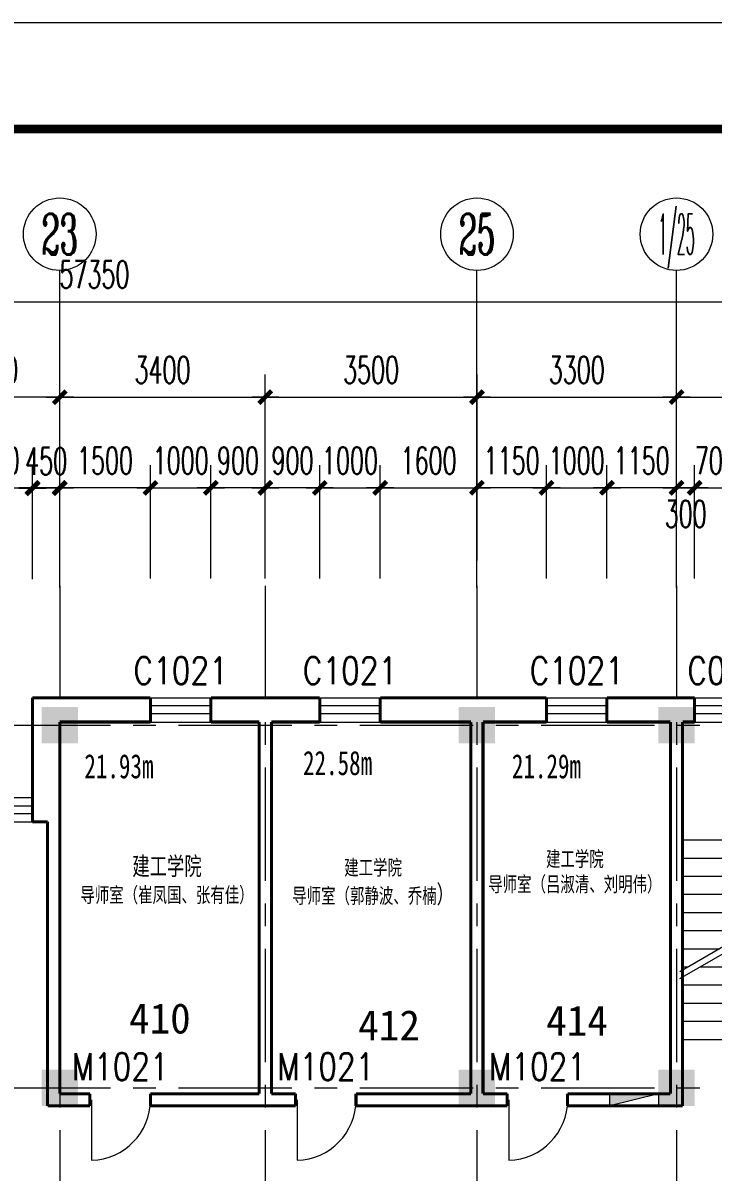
# Model space of a CAD drawing. Extents: x 2719331 to 3465925, y -270324 to -167476.
# Drawn here: x 3243504 to 3254915, y -187111 to -168105 of the extents above; entities that cross this region are included whole.
import ezdxf
from ezdxf.enums import TextEntityAlignment as Align

# ---------------------------------------------------------------- set-up
doc = ezdxf.new("R2010")
doc.units = 0
doc.header["$LTSCALE"] = 1500
doc.header["$MEASUREMENT"] = 0
doc.linetypes.add('CENTER', pattern=[2, 1.25, -0.25, 0.25, -0.25])
doc.layers.get('0').update_dxf_attribs({"linetype": 'CONTINUOUS', "lineweight": 0})
doc.layers.get('DEFPOINTS').update_dxf_attribs({"linetype": 'CONTINUOUS', "lineweight": 5})
for name, color, linetype, lineweight in [('AXIS', 7, 'CONTINUOUS', 5), ('AXIS_TEXT', 7, 'CONTINUOUS', 5), ('COLUMN', 7, 'CONTINUOUS', 5), ('DOTE', 7, 'CENTER', 5), ('PUB_DIM', 250, 'CONTINUOUS', 5), ('STAIR', 7, 'CONTINUOUS', 5), ('U型玻璃', 7, 'CONTINUOUS', 5), ('WALL', 7, 'CONTINUOUS', 5), ('WINDOW', 7, 'CONTINUOUS', 5), ('WINDOW_TEXT', 7, 'CONTINUOUS', 5), ('我的', 7, 'CONTINUOUS', 5), ('消火栓', 7, 'CONTINUOUS', 5)]:
    doc.layers.add(name, color=color, linetype=linetype, lineweight=lineweight)
doc.layers.add('中文', color=4, linetype='CONTINUOUS')
doc.layers.add('地面', color=250, linetype='CONTINUOUS')
doc.styles.add('_SIMPLEX', font='SIMPLEX.shx', dxfattribs={"width": 0.6})
doc.styles.add('COMPLEX', font='COMPLEX')
doc.styles.add('DIM_FONT', font='romans.shx', dxfattribs={"width": 0.6})
doc.styles.add('HZ4', font='SimSun.ttf', dxfattribs={"width": 0.7, "height": 700})
doc.styles.add('SIMPLEX', font='SIMPLEX.SHX', dxfattribs={"width": 0.6})
doc.styles.get("Standard").update_dxf_attribs({"font": 'SIMHEI.TTF', "height": 1.2})
doc.dimstyles.new('DIMN150', dxfattribs={"dimscale": 1.5, "dimtxt": 300, "dimasz": 1, "dimexe": 250, "dimexo": 300, "dimgap": 150, "dimtad": 1, "dimdec": 0, "dimdsep": 46, "dimtxsty": 'DIM_FONT', "dimblk": '_DIMX', "dimcen": 2.5, "dimdle": 0.3, "dimclrd": 7, "dimclre": 256, "dimclrt": 256, "dimadec": 0, "dimazin": 0, "dimtfac": 1, "dimtdec": 0, "dimtix": 1, "dimtmove": 2, "dimatfit": 3, "dimldrblk": '_DIMX', "dimfxl": 1, "dimtvp": 1, "dimtolj": 1, "dimtzin": 0, "dimlwd": -1, "dimlwe": -1, "dimarcsym": 0})

# ---------------------------------------------------------------- blocks, each defined once
blk = doc.blocks.new('_FZH')
blk.add_solid([(0.5, -0.5), (-0.5, -0.5), (0.5, 0.5), (-0.5, 0.5)])
blk = doc.blocks.new('_ARROW')
blk.add_solid([(0, 0), (-1, 0.1), (-1, -0.1)])
blk = doc.blocks.new('A$C439E1623')
at = {"layer": 'PUB_DIM'}
for points in [[(818, 2892), (818, 5002), (2689, 5002), (2689, 13)], [(818, 1992), (818, 0)]]:
    blk.add_lwpolyline(points, dxfattribs=at)
at = {"layer": 'STAIR'}
for p, q in [((1893, 4192), (1593, 4192)), ((1593, 4192), (1593, 2834)), ((1893, 692), (1893, 4192)), ((43, 4092), (1593, 4092)), ((43, 4092), (43, 1939)), ((1653, 4132), (1653, 2868)), ((1833, 4132), (1653, 4132)), ((1833, 4092), (1653, 4092)), ((1693, 4092), (1693, 2892)), ((1793, 792), (1793, 4092)), ((1833, 752), (1833, 4132)), ((3443, 4092), (1893, 4092)), ((3443, 792), (3443, 4092)), ((43, 3792), (1593, 3792)), ((1653, 3792), (1693, 3792)), ((1833, 3792), (1793, 3792)), ((3443, 3792), (1893, 3792)), ((43, 3492), (1593, 3492)), ((1653, 3492), (1693, 3492)), ((1833, 3492), (1793, 3492)), ((3443, 3492), (1893, 3492)), ((43, 3192), (1593, 3192)), ((1653, 3192), (1693, 3192)), ((1833, 3192), (1793, 3192)), ((3443, 3192), (1893, 3192)), ((43, 2892), (1593, 2892)), ((933, 2453), (1737, 2917)), ((1653, 2892), (1693, 2892)), ((1833, 2892), (1793, 2892)), ((3443, 2892), (1893, 2892)), ((959, 2352), (1737, 2801)), ((1593, 2718), (1593, 692)), ((1653, 2753), (1653, 752)), ((1693, 2776), (1693, 792)), ((43, 2592), (1174, 2592)), ((853, 2291), (807, 2472)), ((807, 2472), (980, 2272)), ((1374, 2592), (1593, 2592)), ((1653, 2592), (1693, 2592)), ((1833, 2592), (1793, 2592)), ((3443, 2592), (1893, 2592)), ((0, 1914), (827, 2392)), ((0, 1798), (853, 2291)), ((43, 2292), (654, 2292)), ((853, 2292), (1593, 2292)), ((980, 2272), (933, 2453)), ((1653, 2292), (1693, 2292)), ((1833, 2292), (1793, 2292)), ((3443, 2292), (1893, 2292)), ((43, 1992), (134, 1992)), ((334, 1992), (1593, 1992)), ((1653, 1992), (1693, 1992)), ((1833, 1992), (1793, 1992)), ((3443, 1992), (1893, 1992)), ((43, 1823), (43, 792)), ((43, 1692), (1593, 1692)), ((1653, 1692), (1693, 1692)), ((1833, 1692), (1793, 1692)), ((3443, 1692), (1893, 1692)), ((43, 1392), (1593, 1392)), ((1653, 1392), (1693, 1392)), ((1833, 1392), (1793, 1392)), ((3443, 1392), (1893, 1392)), ((43, 1092), (1593, 1092)), ((1653, 1092), (1693, 1092)), ((1833, 1092), (1793, 1092)), ((3443, 1092), (1893, 1092)), ((43, 792), (1593, 792)), ((1653, 792), (1833, 792)), ((3443, 792), (1893, 792)), ((1593, 692), (1893, 692)), ((1653, 752), (1833, 752))]:
    blk.add_line(p, q, dxfattribs=at)
at = {"layer": 'PUB_DIM', "xscale": 600, "yscale": 600, "zscale": 600}
for p, rotation in [((818, 2892), 270), ((818, 1992), 90)]:
    blk.add_blockref('_ARROW', p, dxfattribs=dict(at, rotation=rotation))
blk = doc.blocks.new('M_A2ZXL')
blk.add_line((-0.472, 0), (-0.472, -1))
blk.add_arc((-0.5, 0), 1, 271.6231, 0)
blk = doc.blocks.new('A$C68C06AB7')
at = {"layer": '消火栓'}
blk.add_hatch(color=256, dxfattribs=at).paths.add_polyline_path([(800, 200), (0, 200), (800, 0)])
blk.add_line((0, 200), (800, 0), dxfattribs=at)
blk.add_lwpolyline([(0, 200), (0, 0), (800, 0), (800, 200)], close=True, dxfattribs=at)
blk = doc.blocks.new('_WBLK')
for p, q in [((-0.5, 0.5), (0.5, 0.5)), ((0.5, 0.167), (-0.5, 0.167)), ((0.5, -0.167), (-0.5, -0.167)), ((-0.5, -0.5), (0.5, -0.5))]:
    blk.add_line(p, q)
at = {"layer": 'WINDOW_TEXT', "style": 'SIMPLEX', "flags": 9}
blk.add_attdef('A', text='', height=1, dxfattribs=at).set_placement((0, 1.5), align=Align.MIDDLE)
blk = doc.blocks.new('_AXISO')
blk.add_circle((0, 0), 0.5)
at = {"layer": 'AXIS_TEXT', "style": 'COMPLEX', "width": 1.041667}
blk.add_attdef('A', text='', height=0.56, dxfattribs=at).set_placement((-0.25, -0.28), (0.25, -0.28), align=Align.FIT)
blk = doc.blocks.new('_DIMX')
blk.add_line((-150, 0), (150, 0))
at = {"const_width": 50}
blk.add_lwpolyline([(-70, -70), (70, 70)], dxfattribs=at)
blk = doc.blocks.new('*D1378')
at = {"layer": 'DEFPOINTS', "color": 0, "lineweight": 25}
for p in [(3247511, -174294), (3244112, -177444), (3247511, -177444)]:
    blk.add_point(p, dxfattribs=at)
at = {"layer": '我的'}
for p, q in [((3244112, -176994), (3244112, -173919)), ((3247511, -176994), (3247511, -173919))]:
    blk.add_line(p, q, dxfattribs=at)
at = {"layer": '我的', "color": 7}
blk.add_line((3244113, -174294), (3247510, -174294), dxfattribs=at)
at = {"layer": '我的', "color": 7, "xscale": 1.5, "yscale": 1.5, "zscale": 1.5, "rotation": 180}
blk.add_blockref('_DIMX', (3244112, -174294), dxfattribs=at)
at = {"layer": '我的', "color": 7, "xscale": 1.5, "yscale": 1.5, "zscale": 1.5}
blk.add_blockref('_DIMX', (3247511, -174294), dxfattribs=at)
at = {"layer": '我的', "lineweight": 0, "insert": (3245811, -173844), "char_height": 450, "attachment_point": 5, "style": 'DIM_FONT'}
blk.add_mtext('\\A1;3400', dxfattribs=at)
blk = doc.blocks.new('*D1379')
at = {"layer": 'DEFPOINTS', "color": 0, "lineweight": 25}
for p in [(3254312, -174294), (3251012, -177444), (3254312, -177444)]:
    blk.add_point(p, dxfattribs=at)
at = {"layer": '我的'}
for p, q in [((3251012, -176994), (3251012, -173919)), ((3254312, -176994), (3254312, -173919))]:
    blk.add_line(p, q, dxfattribs=at)
at = {"layer": '我的', "color": 7}
blk.add_line((3251013, -174294), (3254310, -174294), dxfattribs=at)
at = {"layer": '我的', "color": 7, "xscale": 1.5, "yscale": 1.5, "zscale": 1.5, "rotation": 180}
blk.add_blockref('_DIMX', (3251012, -174294), dxfattribs=at)
at = {"layer": '我的', "color": 7, "xscale": 1.5, "yscale": 1.5, "zscale": 1.5}
blk.add_blockref('_DIMX', (3254312, -174294), dxfattribs=at)
at = {"layer": '我的', "lineweight": 0, "insert": (3252662, -173844), "char_height": 450, "attachment_point": 5, "style": 'DIM_FONT'}
blk.add_mtext('\\A1;3300', dxfattribs=at)
blk = doc.blocks.new('*D1382')
at = {"layer": 'DEFPOINTS', "color": 0, "lineweight": 25}
for p in [(3257912, -174294), (3254312, -177444), (3257912, -177444)]:
    blk.add_point(p, dxfattribs=at)
at = {"layer": '我的'}
for p, q in [((3254312, -176994), (3254312, -173919)), ((3257912, -176994), (3257912, -173919))]:
    blk.add_line(p, q, dxfattribs=at)
at = {"layer": '我的', "color": 7}
blk.add_line((3254313, -174294), (3257910, -174294), dxfattribs=at)
at = {"layer": '我的', "color": 7, "xscale": 1.5, "yscale": 1.5, "zscale": 1.5, "rotation": 180}
blk.add_blockref('_DIMX', (3254312, -174294), dxfattribs=at)
at = {"layer": '我的', "color": 7, "xscale": 1.5, "yscale": 1.5, "zscale": 1.5}
blk.add_blockref('_DIMX', (3257912, -174294), dxfattribs=at)
at = {"layer": '我的', "lineweight": 0, "insert": (3256112, -173844), "char_height": 450, "attachment_point": 5, "style": 'DIM_FONT'}
blk.add_mtext('\\A1;3600', dxfattribs=at)
blk = doc.blocks.new('*D1385')
at = {"layer": 'DEFPOINTS', "color": 0, "lineweight": 25}
for p in [(3273362, -172715), (3273362, -177060), (3216011, -177285)]:
    blk.add_point(p, dxfattribs=at)
at = {"layer": '我的'}
for p, q in [((3216011, -176835), (3216011, -172340)), ((3273362, -176610), (3273362, -172340))]:
    blk.add_line(p, q, dxfattribs=at)
at = {"layer": '我的', "color": 7}
blk.add_line((3216013, -172715), (3273360, -172715), dxfattribs=at)
at = {"layer": '我的', "color": 7, "xscale": 1.5, "yscale": 1.5, "zscale": 1.5, "rotation": 180}
blk.add_blockref('_DIMX', (3216011, -172715), dxfattribs=at)
at = {"layer": '我的', "color": 7, "xscale": 1.5, "yscale": 1.5, "zscale": 1.5}
blk.add_blockref('_DIMX', (3273362, -172715), dxfattribs=at)
at = {"layer": '我的', "lineweight": 0, "insert": (3244686, -172265), "char_height": 450, "attachment_point": 5, "style": 'DIM_FONT'}
blk.add_mtext('\\A1;57350', dxfattribs=at)
blk = doc.blocks.new('*D1390')
at = {"layer": 'DEFPOINTS', "color": 0, "lineweight": 25}
for p in [(3246611, -175794), (3245611, -177744), (3246611, -177744)]:
    blk.add_point(p, dxfattribs=at)
at = {"layer": '我的'}
for p, q in [((3245611, -177294), (3245611, -175419)), ((3246611, -177294), (3246611, -175419))]:
    blk.add_line(p, q, dxfattribs=at)
at = {"layer": '我的', "color": 7}
for p, q in [((3245610, -175794), (3245608, -175794)), ((3245611, -175794), (3246611, -175794)), ((3246613, -175794), (3246614, -175794))]:
    blk.add_line(p, q, dxfattribs=at)
at = {"layer": '我的', "color": 7, "xscale": 1.5, "yscale": 1.5, "zscale": 1.5}
blk.add_blockref('_DIMX', (3245611, -175794), dxfattribs=at)
at = {"layer": '我的', "color": 7, "xscale": 1.5, "yscale": 1.5, "zscale": 1.5, "rotation": 180}
blk.add_blockref('_DIMX', (3246611, -175794), dxfattribs=at)
at = {"layer": '我的', "lineweight": 0, "insert": (3246111, -175344), "char_height": 450, "attachment_point": 5, "style": 'DIM_FONT'}
blk.add_mtext('\\A1;1000', dxfattribs=at)
blk = doc.blocks.new('*D1391')
at = {"layer": 'DEFPOINTS', "color": 0, "lineweight": 25}
for p in [(3249411, -175794), (3248411, -177744), (3249411, -177744)]:
    blk.add_point(p, dxfattribs=at)
at = {"layer": '我的'}
for p, q in [((3248411, -177294), (3248411, -175419)), ((3249411, -177294), (3249411, -175419))]:
    blk.add_line(p, q, dxfattribs=at)
at = {"layer": '我的', "color": 7}
for p, q in [((3248410, -175794), (3248408, -175794)), ((3248411, -175794), (3249411, -175794)), ((3249413, -175794), (3249414, -175794))]:
    blk.add_line(p, q, dxfattribs=at)
at = {"layer": '我的', "color": 7, "xscale": 1.5, "yscale": 1.5, "zscale": 1.5}
blk.add_blockref('_DIMX', (3248411, -175794), dxfattribs=at)
at = {"layer": '我的', "color": 7, "xscale": 1.5, "yscale": 1.5, "zscale": 1.5, "rotation": 180}
blk.add_blockref('_DIMX', (3249411, -175794), dxfattribs=at)
at = {"layer": '我的', "lineweight": 0, "insert": (3248911, -175344), "char_height": 450, "attachment_point": 5, "style": 'DIM_FONT'}
blk.add_mtext('\\A1;1000', dxfattribs=at)
blk = doc.blocks.new('*D1392')
at = {"layer": 'DEFPOINTS', "color": 0, "lineweight": 25}
for p in [(3251011, -175794), (3249411, -177744), (3251011, -177744)]:
    blk.add_point(p, dxfattribs=at)
at = {"layer": '我的'}
for p, q in [((3249411, -177294), (3249411, -175419)), ((3251011, -177294), (3251011, -175419))]:
    blk.add_line(p, q, dxfattribs=at)
at = {"layer": '我的', "color": 7}
blk.add_line((3249413, -175794), (3251010, -175794), dxfattribs=at)
at = {"layer": '我的', "color": 7, "xscale": 1.5, "yscale": 1.5, "zscale": 1.5, "rotation": 180}
blk.add_blockref('_DIMX', (3249411, -175794), dxfattribs=at)
at = {"layer": '我的', "color": 7, "xscale": 1.5, "yscale": 1.5, "zscale": 1.5}
blk.add_blockref('_DIMX', (3251011, -175794), dxfattribs=at)
at = {"layer": '我的', "lineweight": 0, "insert": (3250211, -175344), "char_height": 450, "attachment_point": 5, "style": 'DIM_FONT'}
blk.add_mtext('\\A1;1600', dxfattribs=at)
blk = doc.blocks.new('*D1393')
at = {"layer": 'DEFPOINTS', "color": 0, "lineweight": 25}
for p in [(3253161, -175794), (3252161, -177744), (3253161, -177744)]:
    blk.add_point(p, dxfattribs=at)
at = {"layer": '我的'}
for p, q in [((3252161, -177294), (3252161, -175419)), ((3253161, -177294), (3253161, -175419))]:
    blk.add_line(p, q, dxfattribs=at)
at = {"layer": '我的', "color": 7}
for p, q in [((3252160, -175794), (3252158, -175794)), ((3252161, -175794), (3253161, -175794)), ((3253163, -175794), (3253164, -175794))]:
    blk.add_line(p, q, dxfattribs=at)
at = {"layer": '我的', "color": 7, "xscale": 1.5, "yscale": 1.5, "zscale": 1.5}
blk.add_blockref('_DIMX', (3252161, -175794), dxfattribs=at)
at = {"layer": '我的', "color": 7, "xscale": 1.5, "yscale": 1.5, "zscale": 1.5, "rotation": 180}
blk.add_blockref('_DIMX', (3253161, -175794), dxfattribs=at)
at = {"layer": '我的', "lineweight": 0, "insert": (3252661, -175344), "char_height": 450, "attachment_point": 5, "style": 'DIM_FONT'}
blk.add_mtext('\\A1;1000', dxfattribs=at)
blk = doc.blocks.new('*D1394')
at = {"layer": 'DEFPOINTS', "color": 0, "lineweight": 25}
for p in [(3255311, -175794), (3254611, -177744), (3255311, -177744)]:
    blk.add_point(p, dxfattribs=at)
at = {"layer": '我的'}
for p, q in [((3254611, -177294), (3254611, -175419)), ((3255311, -177294), (3255311, -175419))]:
    blk.add_line(p, q, dxfattribs=at)
at = {"layer": '我的', "color": 7}
for p, q in [((3254610, -175794), (3254608, -175794)), ((3254611, -175794), (3255311, -175794)), ((3255313, -175794), (3255314, -175794))]:
    blk.add_line(p, q, dxfattribs=at)
at = {"layer": '我的', "color": 7, "xscale": 1.5, "yscale": 1.5, "zscale": 1.5}
blk.add_blockref('_DIMX', (3254611, -175794), dxfattribs=at)
at = {"layer": '我的', "color": 7, "xscale": 1.5, "yscale": 1.5, "zscale": 1.5, "rotation": 180}
blk.add_blockref('_DIMX', (3255311, -175794), dxfattribs=at)
at = {"layer": '我的', "lineweight": 0, "insert": (3254961, -175344), "char_height": 450, "attachment_point": 5, "style": 'DIM_FONT'}
blk.add_mtext('\\A1;700', dxfattribs=at)
blk = doc.blocks.new('*D1418')
at = {"layer": 'DEFPOINTS', "color": 0, "lineweight": 25}
for p in [(3244111, -175794), (3244111, -177744), (3245611, -177744)]:
    blk.add_point(p, dxfattribs=at)
at = {"layer": '我的'}
for p, q in [((3244111, -177294), (3244111, -175419)), ((3245611, -177294), (3245611, -175419))]:
    blk.add_line(p, q, dxfattribs=at)
at = {"layer": '我的', "color": 7}
blk.add_line((3245610, -175794), (3244113, -175794), dxfattribs=at)
at = {"layer": '我的', "color": 7, "xscale": 1.5, "yscale": 1.5, "zscale": 1.5, "rotation": 180}
blk.add_blockref('_DIMX', (3244111, -175794), dxfattribs=at)
at = {"layer": '我的', "color": 7, "xscale": 1.5, "yscale": 1.5, "zscale": 1.5}
blk.add_blockref('_DIMX', (3245611, -175794), dxfattribs=at)
at = {"layer": '我的', "lineweight": 0, "insert": (3244861, -175344), "char_height": 450, "attachment_point": 5, "style": 'DIM_FONT'}
blk.add_mtext('\\A1;1500', dxfattribs=at)
blk = doc.blocks.new('*D1419')
at = {"layer": 'DEFPOINTS', "color": 0, "lineweight": 25}
for p in [(3251011, -175794), (3251011, -177744), (3252161, -177744)]:
    blk.add_point(p, dxfattribs=at)
at = {"layer": '我的'}
for p, q in [((3251011, -177294), (3251011, -175419)), ((3252161, -177294), (3252161, -175419))]:
    blk.add_line(p, q, dxfattribs=at)
at = {"layer": '我的', "color": 7}
for p, q in [((3251010, -175794), (3251008, -175794)), ((3252161, -175794), (3251011, -175794)), ((3252163, -175794), (3252164, -175794))]:
    blk.add_line(p, q, dxfattribs=at)
at = {"layer": '我的', "color": 7, "xscale": 1.5, "yscale": 1.5, "zscale": 1.5}
blk.add_blockref('_DIMX', (3251011, -175794), dxfattribs=at)
at = {"layer": '我的', "color": 7, "xscale": 1.5, "yscale": 1.5, "zscale": 1.5, "rotation": 180}
blk.add_blockref('_DIMX', (3252161, -175794), dxfattribs=at)
at = {"layer": '我的', "lineweight": 0, "insert": (3251586, -175344), "char_height": 450, "attachment_point": 5, "style": 'DIM_FONT'}
blk.add_mtext('\\A1;1150', dxfattribs=at)
blk = doc.blocks.new('*D1420')
at = {"layer": 'DEFPOINTS', "color": 0, "lineweight": 25}
for p in [(3253161, -175794), (3253161, -177744), (3254311, -177744)]:
    blk.add_point(p, dxfattribs=at)
at = {"layer": '我的'}
for p, q in [((3253161, -177294), (3253161, -175419)), ((3254311, -177294), (3254311, -175419))]:
    blk.add_line(p, q, dxfattribs=at)
at = {"layer": '我的', "color": 7}
for p, q in [((3253160, -175794), (3253158, -175794)), ((3254311, -175794), (3253161, -175794)), ((3254313, -175794), (3254314, -175794))]:
    blk.add_line(p, q, dxfattribs=at)
at = {"layer": '我的', "color": 7, "xscale": 1.5, "yscale": 1.5, "zscale": 1.5}
blk.add_blockref('_DIMX', (3253161, -175794), dxfattribs=at)
at = {"layer": '我的', "color": 7, "xscale": 1.5, "yscale": 1.5, "zscale": 1.5, "rotation": 180}
blk.add_blockref('_DIMX', (3254311, -175794), dxfattribs=at)
at = {"layer": '我的', "lineweight": 0, "insert": (3253736, -175344), "char_height": 450, "attachment_point": 5, "style": 'DIM_FONT'}
blk.add_mtext('\\A1;1150', dxfattribs=at)
blk = doc.blocks.new('*D1425')
at = {"layer": 'DEFPOINTS', "color": 0, "lineweight": 25}
for p in [(3241811, -174294), (3241811, -177444), (3244112, -177444)]:
    blk.add_point(p, dxfattribs=at)
at = {"layer": '我的'}
for p, q in [((3241811, -176994), (3241811, -173919)), ((3244112, -176994), (3244112, -173919))]:
    blk.add_line(p, q, dxfattribs=at)
at = {"layer": '我的', "color": 7}
blk.add_line((3244110, -174294), (3241813, -174294), dxfattribs=at)
at = {"layer": '我的', "color": 7, "xscale": 1.5, "yscale": 1.5, "zscale": 1.5, "rotation": 180}
blk.add_blockref('_DIMX', (3241811, -174294), dxfattribs=at)
at = {"layer": '我的', "color": 7, "xscale": 1.5, "yscale": 1.5, "zscale": 1.5}
blk.add_blockref('_DIMX', (3244112, -174294), dxfattribs=at)
at = {"layer": '我的', "lineweight": 0, "insert": (3242961, -173844), "char_height": 450, "attachment_point": 5, "style": 'DIM_FONT'}
blk.add_mtext('\\A1;2300', dxfattribs=at)
blk = doc.blocks.new('*D1471')
at = {"layer": 'DEFPOINTS', "color": 0, "lineweight": 25}
for p in [(3254311, -175794), (3254311, -177744), (3254611, -177744)]:
    blk.add_point(p, dxfattribs=at)
at = {"layer": '我的'}
for p, q in [((3254311, -177294), (3254311, -175419)), ((3254611, -177294), (3254611, -175419))]:
    blk.add_line(p, q, dxfattribs=at)
at = {"layer": '我的', "color": 7}
for p, q in [((3254310, -175794), (3254308, -175794)), ((3254611, -175794), (3254311, -175794)), ((3254613, -175794), (3254614, -175794))]:
    blk.add_line(p, q, dxfattribs=at)
at = {"layer": '我的', "color": 7, "xscale": 1.5, "yscale": 1.5, "zscale": 1.5}
blk.add_blockref('_DIMX', (3254311, -175794), dxfattribs=at)
at = {"layer": '我的', "color": 7, "xscale": 1.5, "yscale": 1.5, "zscale": 1.5, "rotation": 180}
blk.add_blockref('_DIMX', (3254611, -175794), dxfattribs=at)
at = {"layer": '我的', "lineweight": 0, "insert": (3254461, -176226), "char_height": 450, "attachment_point": 5, "style": 'DIM_FONT'}
blk.add_mtext('\\A1;300', dxfattribs=at)
blk = doc.blocks.new('*D1207')
at = {"layer": 'DEFPOINTS', "color": 0, "lineweight": 25}
for p in [(3243662, -175794), (3242312, -177744), (3243662, -177752)]:
    blk.add_point(p, dxfattribs=at)
at = {"layer": '我的'}
for p, q in [((3242312, -177294), (3242312, -175419)), ((3243662, -177302), (3243662, -175419))]:
    blk.add_line(p, q, dxfattribs=at)
at = {"layer": '我的', "color": 7}
for p, q in [((3242310, -175794), (3242309, -175794)), ((3242312, -175794), (3243662, -175794)), ((3243663, -175794), (3243665, -175794))]:
    blk.add_line(p, q, dxfattribs=at)
at = {"layer": '我的', "color": 7, "xscale": 1.5, "yscale": 1.5, "zscale": 1.5}
blk.add_blockref('_DIMX', (3242312, -175794), dxfattribs=at)
at = {"layer": '我的', "color": 7, "xscale": 1.5, "yscale": 1.5, "zscale": 1.5, "rotation": 180}
blk.add_blockref('_DIMX', (3243662, -175794), dxfattribs=at)
at = {"layer": '我的', "lineweight": 0, "insert": (3242987, -175344), "char_height": 450, "attachment_point": 5, "style": 'DIM_FONT'}
blk.add_mtext('\\A1;1350', dxfattribs=at)
blk = doc.blocks.new('*D1208')
at = {"layer": 'DEFPOINTS', "color": 0, "lineweight": 25}
for p in [(3243662, -175802), (3243662, -177752), (3244112, -177752)]:
    blk.add_point(p, dxfattribs=at)
at = {"layer": '我的'}
for p, q in [((3243662, -177302), (3243662, -175427)), ((3244112, -177302), (3244112, -175427))]:
    blk.add_line(p, q, dxfattribs=at)
at = {"layer": '我的', "color": 7}
for p, q in [((3243660, -175802), (3243659, -175802)), ((3244112, -175802), (3243662, -175802)), ((3244113, -175802), (3244115, -175802))]:
    blk.add_line(p, q, dxfattribs=at)
at = {"layer": '我的', "color": 7, "xscale": 1.5, "yscale": 1.5, "zscale": 1.5}
blk.add_blockref('_DIMX', (3243662, -175802), dxfattribs=at)
at = {"layer": '我的', "color": 7, "xscale": 1.5, "yscale": 1.5, "zscale": 1.5, "rotation": 180}
blk.add_blockref('_DIMX', (3244112, -175802), dxfattribs=at)
at = {"layer": '我的', "lineweight": 0, "insert": (3243887, -175352), "char_height": 450, "attachment_point": 5, "style": 'DIM_FONT'}
blk.add_mtext('\\A1;450', dxfattribs=at)
blk = doc.blocks.new('*D1199')
at = {"layer": 'DEFPOINTS', "color": 0, "lineweight": 25}
for p in [(3247511, -175794), (3247511, -177744), (3248411, -177744)]:
    blk.add_point(p, dxfattribs=at)
at = {"layer": '我的'}
for p, q in [((3247511, -177294), (3247511, -175419)), ((3248411, -177294), (3248411, -175419))]:
    blk.add_line(p, q, dxfattribs=at)
at = {"layer": '我的', "color": 7}
for p, q in [((3247510, -175794), (3247508, -175794)), ((3248411, -175794), (3247511, -175794)), ((3248413, -175794), (3248414, -175794))]:
    blk.add_line(p, q, dxfattribs=at)
at = {"layer": '我的', "color": 7, "xscale": 1.5, "yscale": 1.5, "zscale": 1.5}
blk.add_blockref('_DIMX', (3247511, -175794), dxfattribs=at)
at = {"layer": '我的', "color": 7, "xscale": 1.5, "yscale": 1.5, "zscale": 1.5, "rotation": 180}
blk.add_blockref('_DIMX', (3248411, -175794), dxfattribs=at)
at = {"layer": '我的', "lineweight": 0, "insert": (3247961, -175344), "char_height": 450, "attachment_point": 5, "style": 'DIM_FONT'}
blk.add_mtext('\\A1;900', dxfattribs=at)
blk = doc.blocks.new('*D685')
at = {"layer": 'DEFPOINTS', "color": 0, "lineweight": 25}
for p in [(3251012, -174294), (3247511, -177444), (3251012, -177444)]:
    blk.add_point(p, dxfattribs=at)
at = {"layer": '我的'}
for p, q in [((3247511, -176994), (3247511, -173919)), ((3251012, -176994), (3251012, -173919))]:
    blk.add_line(p, q, dxfattribs=at)
at = {"layer": '我的', "color": 7}
blk.add_line((3247513, -174294), (3251010, -174294), dxfattribs=at)
at = {"layer": '我的', "color": 7, "xscale": 1.5, "yscale": 1.5, "zscale": 1.5, "rotation": 180}
blk.add_blockref('_DIMX', (3247511, -174294), dxfattribs=at)
at = {"layer": '我的', "color": 7, "xscale": 1.5, "yscale": 1.5, "zscale": 1.5}
blk.add_blockref('_DIMX', (3251012, -174294), dxfattribs=at)
at = {"layer": '我的', "lineweight": 0, "insert": (3249261, -173844), "char_height": 450, "attachment_point": 5, "style": 'DIM_FONT'}
blk.add_mtext('\\A1;3500', dxfattribs=at)
blk = doc.blocks.new('*D686')
at = {"layer": 'DEFPOINTS', "color": 0, "lineweight": 25}
for p in [(3246611, -175794), (3246611, -177744), (3247511, -177744)]:
    blk.add_point(p, dxfattribs=at)
at = {"layer": '我的'}
for p, q in [((3246611, -177294), (3246611, -175419)), ((3247511, -177294), (3247511, -175419))]:
    blk.add_line(p, q, dxfattribs=at)
at = {"layer": '我的', "color": 7}
for p, q in [((3246610, -175794), (3246608, -175794)), ((3247511, -175794), (3246611, -175794)), ((3247513, -175794), (3247514, -175794))]:
    blk.add_line(p, q, dxfattribs=at)
at = {"layer": '我的', "color": 7, "xscale": 1.5, "yscale": 1.5, "zscale": 1.5}
blk.add_blockref('_DIMX', (3246611, -175794), dxfattribs=at)
at = {"layer": '我的', "color": 7, "xscale": 1.5, "yscale": 1.5, "zscale": 1.5, "rotation": 180}
blk.add_blockref('_DIMX', (3247511, -175794), dxfattribs=at)
at = {"layer": '我的', "lineweight": 0, "insert": (3247061, -175344), "char_height": 450, "attachment_point": 5, "style": 'DIM_FONT'}
blk.add_mtext('\\A1;900', dxfattribs=at)

msp = doc.modelspace()

# ---------------------------------------------------------------- linework, layer by layer
at = {"layer": 'AXIS', "color": 250}
msp.add_lwpolyline([(3175158, -168104.7), (3175158, -269418.1), (3311878.5, -269418.1), (3311878.5, -168104.7)], close=True, dxfattribs=at)
at = {"layer": 'AXIS', "color": 0, "const_width": 140.2}
msp.add_lwpolyline([(3176910.8, -169857.5), (3176910.8, -267665.3), (3310125.7, -267665.3), (3310125.7, -169857.5)], close=True, dxfattribs=at)
at = {"layer": 'DOTE', "lineweight": 0}
for p, q in [((3244111.1, -177417.3), (3244111.1, -222117.4)), ((3247511.1, -177417.3), (3247511.1, -193367.2)), ((3251011.1, -177417.3), (3251011.1, -193367.2)), ((3254311.1, -177417.3), (3254311.1, -214517.4)), ((3234074.6, -179717.4), (3280494.9, -179717.4)), ((3234074.6, -185717.4), (3280494.9, -185717.4))]:
    msp.add_line(p, q, dxfattribs=at)
at = {"layer": 'U型玻璃', "lineweight": 0}
for p, q in [((3243661.1, -180921.8), (3242311.1, -180921.8)), ((3242311.1, -181055.2), (3243661.1, -181055.2)), ((3243661.1, -181188.5), (3242311.1, -181188.5)), ((3243661.1, -181321.8), (3242311.1, -181321.8))]:
    msp.add_line(p, q, dxfattribs=at)
at = {"layer": 'WALL', "lineweight": 0, "const_width": 50}
for points in [[(3243661.1, -181317.4), (3243661.1, -179267.4)], [(3243661.1, -179267.4), (3245611.1, -179267.4)], [(3245611.1, -179267.4), (3245611.1, -179667.4)], [(3246611.1, -179267.4), (3248411.1, -179267.4)], [(3246611.1, -179267.4), (3246611.1, -179667.4)], [(3248411.1, -179267.4), (3248411.1, -179667.4)], [(3249411.1, -179267.4), (3249411.1, -179667.4)], [(3249411.1, -179267.4), (3252161.1, -179267.4)], [(3252161.1, -179267.4), (3252161.1, -179667.4)], [(3253161.1, -179267.4), (3253161.1, -179667.4)], [(3253161.1, -179267.4), (3254611.1, -179267.4)], [(3254611.1, -179667.4), (3254611.1, -179267.4)], [(3244111.1, -185817.4), (3244111.1, -179667.4)], [(3244111.1, -179667.4), (3245611.1, -179667.4)], [(3246611.1, -179667.4), (3247411.1, -179667.4)], [(3247411.1, -179667.4), (3247411.1, -185817.4)], [(3247611.1, -179667.4), (3248411.1, -179667.4)], [(3247611.1, -179667.4), (3247611.1, -185817.4)], [(3249411.1, -179667.4), (3250911.1, -179667.4)], [(3250911.1, -185817.4), (3250911.1, -179667.4)], [(3251111.1, -179667.4), (3252161.1, -179667.4)], [(3251111.1, -185817.4), (3251111.1, -179667.4)], [(3253161.1, -179667.4), (3254211.1, -179667.4)], [(3254211.1, -179667.4), (3254211.1, -185817.4)], [(3254411.1, -179667.4), (3254611.1, -179667.4)], [(3254411.1, -179667.4), (3254411.1, -186017.4)], [(3243911.1, -181317.4), (3243661.1, -181317.4)], [(3243911.1, -186017.4), (3243911.1, -181317.4)], [(3244111.1, -185817.4), (3244611.1, -185817.4)], [(3244611.1, -185817.4), (3244611.1, -186017.4)], [(3245611.1, -185817.4), (3245611.1, -186017.4)], [(3245611.1, -185817.4), (3247411.1, -185817.4)], [(3248011.1, -185817.4), (3247611.1, -185817.4)], [(3248011.1, -185817.4), (3248011.1, -186017.4)], [(3249011.1, -185817.4), (3249011.1, -186017.4)], [(3250911.1, -185817.4), (3249011.1, -185817.4)], [(3251111.1, -185817.4), (3251511.1, -185817.4)], [(3251511.1, -185817.4), (3251511.1, -186017.4)], [(3252511.1, -185817.4), (3252511.1, -186017.4)], [(3252511.1, -185817.4), (3254211.1, -185817.4)], [(3243911.1, -186017.4), (3244611.1, -186017.4)], [(3248011.1, -186017.4), (3245611.1, -186017.4)], [(3251511.1, -186017.4), (3249011.1, -186017.4)], [(3252511.1, -186017.4), (3254411.1, -186017.4)]]:
    msp.add_lwpolyline(points, dxfattribs=at)
at = {"layer": '我的', "lineweight": 0}
for p, q in [((3244111.6, -177444.2), (3244111.5, -172198.7)), ((3251011.6, -177444.2), (3251011.5, -172198.7)), ((3254311.6, -177444.2), (3254311.5, -172198.7))]:
    msp.add_line(p, q, dxfattribs=at)

# ---------------------------------------------------------------- block references
at = {"layer": 'AXIS', "lineweight": 0}
ref = msp.add_blockref('_AXISO', (3244111.5, -171598.7), dxfattribs=dict(at, xscale=1200, yscale=1200, zscale=1200))
ref.add_attrib('A', '23', dxfattribs={"layer": 'AXIS_TEXT', "height": 672, "style": 'COMPLEX', "width": 0.551471}).set_placement((3243811.5, -171934.7), (3244411.5, -171934.7), align=Align.FIT)
ref = msp.add_blockref('_AXISO', (3251011.5, -171598.7), dxfattribs=dict(at, xscale=1200, yscale=1200, zscale=1200))
ref.add_attrib('A', '25', dxfattribs={"layer": 'AXIS_TEXT', "height": 672, "style": 'COMPLEX', "width": 0.551471}).set_placement((3250711.5, -171934.7), (3251311.5, -171934.7), align=Align.FIT)
ref = msp.add_blockref('_AXISO', (3254311.5, -171598.7), dxfattribs=dict(at, xscale=1200, yscale=1200, zscale=1200))
ref.add_attrib('A', '1/25', dxfattribs={"layer": 'AXIS_TEXT', "height": 672, "style": 'COMPLEX', "width": 0.264085}).set_placement((3254011.5, -171934.7), (3254611.5, -171934.7), align=Align.FIT)
at = {"layer": 'COLUMN', "lineweight": 0, "xscale": 600, "yscale": 600, "zscale": 600}
for p in [(3244111.1, -179717.4), (3251011.1, -179717.4), (3254311.1, -179717.4), (3244111.1, -185717.4), (3251011.1, -185717.4), (3254311.1, -185717.4), (3254311.1, -185717.4)]:
    msp.add_blockref('_FZH', p, dxfattribs=at)
at = {"layer": 'STAIR', "lineweight": 0}
msp.add_blockref('A$C439E1623', (3254367.8, -185709), dxfattribs=at)
at = {"layer": 'WINDOW', "lineweight": 0}
ref = msp.add_blockref('_WBLK', (3246111.1, -179467.4), dxfattribs=dict(at, xscale=1000, yscale=399.999105035793, zscale=1000))
ref.add_attrib('A', 'C1021', dxfattribs={"layer": 'WINDOW_TEXT', "height": 450, "style": '_SIMPLEX', "width": 0.8, "flags": 8}).set_placement((3246111.1, -178817.4), align=Align.MIDDLE)
ref = msp.add_blockref('_WBLK', (3248911.1, -179467.4), dxfattribs=dict(at, xscale=1000, yscale=399.999105035793, zscale=1000))
ref.add_attrib('A', 'C1021', dxfattribs={"layer": 'WINDOW_TEXT', "height": 450, "style": '_SIMPLEX', "width": 0.8, "flags": 8}).set_placement((3248911.1, -178817.4), align=Align.MIDDLE)
ref = msp.add_blockref('_WBLK', (3252661.1, -179467.4), dxfattribs=dict(at, xscale=1000, yscale=399.999105035793, zscale=1000))
ref.add_attrib('A', 'C1021', dxfattribs={"layer": 'WINDOW_TEXT', "height": 450, "style": '_SIMPLEX', "width": 0.8, "flags": 8}).set_placement((3252661.1, -178817.4), align=Align.MIDDLE)
ref = msp.add_blockref('_WBLK', (3254961.1, -179467.4), dxfattribs=dict(at, xscale=700, yscale=399.9991050352691, zscale=700))
ref.add_attrib('A', 'C07', dxfattribs={"layer": 'WINDOW_TEXT', "height": 450, "style": '_SIMPLEX', "width": 0.8, "flags": 8}).set_placement((3254961.1, -178817.4), align=Align.MIDDLE)
ref = msp.add_blockref('M_A2ZXL', (3245111.1, -185917.4), dxfattribs=dict(at, xscale=1000, yscale=1000, zscale=1000))
ref.add_attrib('A', 'M1021', dxfattribs={"layer": 'WINDOW_TEXT', "height": 450, "style": '_SIMPLEX', "width": 0.8, "flags": 8}).set_placement((3245111.1, -185367.4), align=Align.MIDDLE)
ref = msp.add_blockref('M_A2ZXL', (3248511.1, -185917.4), dxfattribs=dict(at, xscale=1000, yscale=1000, zscale=1000))
ref.add_attrib('A', 'M1021', dxfattribs={"layer": 'WINDOW_TEXT', "height": 450, "style": '_SIMPLEX', "width": 0.8, "flags": 8}).set_placement((3248511.1, -185367.4), align=Align.MIDDLE)
ref = msp.add_blockref('M_A2ZXL', (3252011.1, -185917.4), dxfattribs=dict(at, xscale=1000, yscale=1000, zscale=1000))
ref.add_attrib('A', 'M1021', dxfattribs={"layer": 'WINDOW_TEXT', "height": 450, "style": '_SIMPLEX', "width": 0.8, "flags": 8}).set_placement((3252011.1, -185367.4), align=Align.MIDDLE)
at = {"layer": '消火栓', "lineweight": 0, "xscale": -1}
msp.add_blockref('A$C68C06AB7', (3254011.1, -186017.4), dxfattribs=at)

# ---------------------------------------------------------------- texts
at = {"layer": '中文', "char_height": 500, "width": 6011.563, "attachment_point": 1}
for s, insert in [('{\\fFangSong_GB2312|b0|i0|c134|p49;\\C0;410}', (3245257.5, -184319.8)), ('{\\fFangSong_GB2312|b0|i0|c134|p49;\\C0;412}', (3249048.1, -184433.4)), ('{\\fFangSong_GB2312|b0|i0|c134|p49;\\C0;414}', (3252156.4, -184357.6))]:
    msp.add_mtext(s, dxfattribs=dict(at, insert=insert))
at = {"layer": '地面', "lineweight": 25, "attachment_point": 1, "style": 'HZ4'}
for s, insert, char_height, width in [('{\\C3;22.58m}', (3248135, -180144.7), 400, 2428.69), ('{\\C3;21.93m}', (3244519, -180198.6), 400, 2536.64), ('{\\H0.5714x;\\C3;21.29m}', (3251589.2, -180198.6), 700, 2212.81)]:
    msp.add_mtext(s, dxfattribs=dict(at, insert=insert, char_height=char_height, width=width))
at = {"layer": '我的', "lineweight": 25, "width": 3836.684, "attachment_point": 2, "style": 'HZ4'}
for s, insert, char_height in [('{\\f宋体|b0|i0|c134|p2;建工学院\\P\\H0.8333x;导师室（崔凤国、张有佳）}', (3245885.4, -181901.6), 300), ('{\\f宋体|b0|i0|c134|p2;建工学院\\P导师室（吕淑清、刘明伟）}', (3252630.2, -181807.1), 250), ('{\\f宋体|b0|i0|c134|p2;\\H0.8333x;建工学院\\P导师室（郭静波、乔楠\\H1.2x;）}', (3249293.8, -181949.6), 300)]:
    msp.add_mtext(s, dxfattribs=dict(at, insert=insert, char_height=char_height))

# ---------------------------------------------------------------- dimensions: what is measured, and where the dimension line sits
at = {"layer": '我的', "lineweight": 0}
for base, p1, p2, picture, middle in [((3273361.6, -172715.1), (3216011.2, -177285.3), (3273361.6, -177060.4), '*D1385', (3244686.4, -172265.1)), ((3241811.2, -174294.2), (3244111.6, -177444.2), (3241811.2, -177444.2), '*D1425', (3242961.4, -173844.2)), ((3247511.141, -174294.1659), (3244111.5567, -177444.165), (3247511.141, -177444.165), '*D1378', (3245811.3489, -173844.1659)), ((3251011.5567, -174294.1659), (3247511.141, -177444.165), (3251011.5567, -177444.165), '*D685', (3249261.3489, -173844.1659)), ((3254311.6, -174294.2), (3251011.6, -177444.2), (3254311.6, -177444.2), '*D1379', (3252661.6, -173844.2)), ((3257911.6, -174294.2), (3254311.6, -177444.2), (3257911.6, -177444.2), '*D1382', (3256111.6, -173844.2)), ((3243661.6, -175794.2), (3242311.9, -177744.2), (3243661.6, -177752.1), '*D1207', (3242986.7, -175344.2)), ((3243661.6, -175802.1), (3244111.6, -177752.1), (3243661.6, -177752.1), '*D1208', (3243886.6, -175352.1)), ((3244111.2, -175794.2), (3245611.2, -177744.2), (3244111.2, -177744.2), '*D1418', (3244861.2, -175344.2)), ((3246611.2, -175794.2), (3245611.2, -177744.2), (3246611.2, -177744.2), '*D1390', (3246111.2, -175344.2)), ((3246611.2, -175794.2), (3247511.1, -177744.2), (3246611.2, -177744.2), '*D686', (3247061.2, -175344.2)), ((3247511.1, -175794.2), (3248411.2, -177744.2), (3247511.1, -177744.2), '*D1199', (3247961.2, -175344.2)), ((3249411.2, -175794.2), (3248411.2, -177744.2), (3249411.2, -177744.2), '*D1391', (3248911.2, -175344.2)), ((3251011.2, -175794.2), (3249411.2, -177744.2), (3251011.2, -177744.2), '*D1392', (3250211.2, -175344.2)), ((3251011.2, -175794.2), (3252161.2, -177744.2), (3251011.2, -177744.2), '*D1419', (3251586.2, -175344.2)), ((3253161.2, -175794.2), (3252161.2, -177744.2), (3253161.2, -177744.2), '*D1393', (3252661.2, -175344.2)), ((3253161.2, -175794.2), (3254311.2, -177744.2), (3253161.2, -177744.2), '*D1420', (3253736.2, -175344.2)), ((3255311.1, -175794.2), (3254611.2, -177744.2), (3255311.1, -177744.2), '*D1394', (3254961.2, -175344.2))]:
    dim = msp.add_linear_dim(base=base, p1=p1, p2=p2, dimstyle='DIMN150', dxfattribs=at)
    dim.commit()
    dim.dimension.update_dxf_attribs({"geometry": picture, "text_midpoint": middle})
dim = msp.add_linear_dim(base=(3254311.2, -175794.2), p1=(3254611.2, -177744.2), p2=(3254311.2, -177744.2), dimstyle='DIMN150', dxfattribs=at)
dim.commit()
dim.dimension.update_dxf_attribs({"geometry": '*D1471', "text_midpoint": (3254461.2, -176226.2), "dimtype": 160})

doc.saveas('drawing.dxf')
